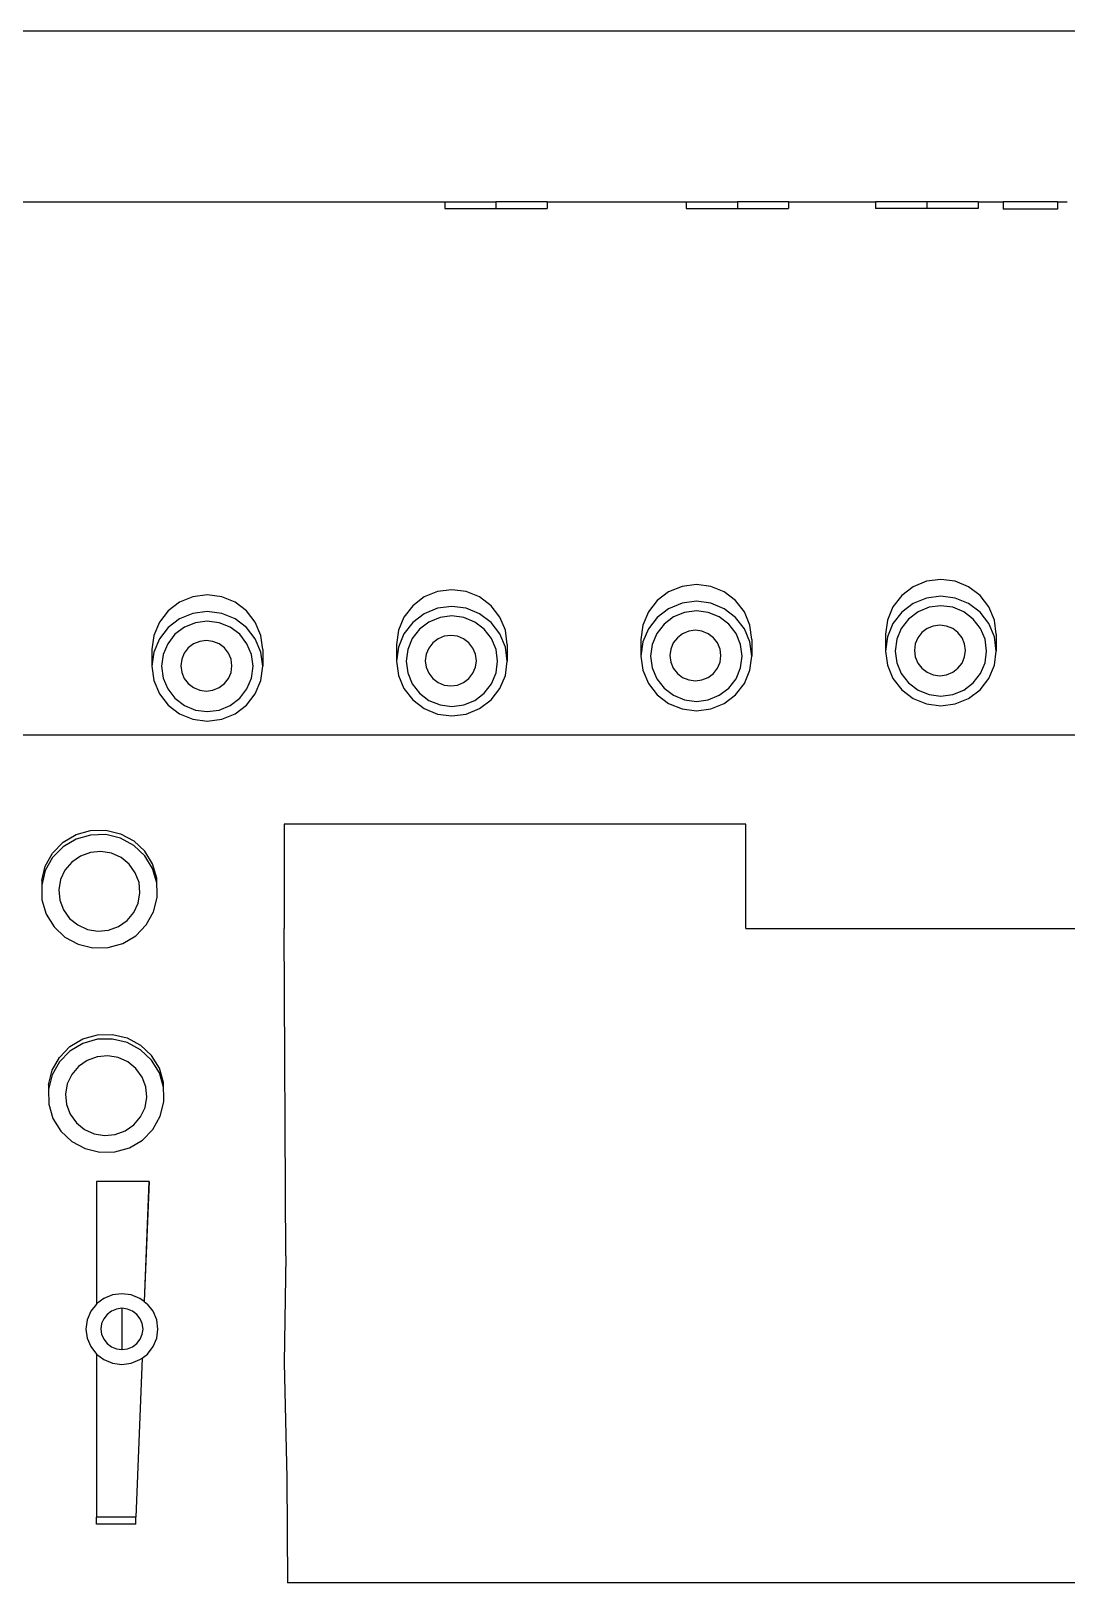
# Model space of a CAD drawing. Extents: x 3485972 to 3601240, y -673889 to -591207.
# Drawn here: x 3510200.8 to 3510342.9, y -597060.5 to -596847.4 of the extents above; entities that cross this region are included whole.
import ezdxf

# ---------------------------------------------------------------- set-up
doc = ezdxf.new("R2010")
doc.units = 0
doc.header["$LTSCALE"] = 6
doc.header["$MEASUREMENT"] = 0
doc.layers.add('medical equipment', color=4, linetype='CONTINUOUS')

msp = doc.modelspace()

# ---------------------------------------------------------------- linework, layer by layer
at = {"layer": 'medical equipment'}
for p, q in [((3510547.9, -596847.43), (3510188.36, -596847.43)), ((3510199.3, -596870.87), (3510257.51, -596870.87)), ((3510257.51, -596870.87), (3510257.51, -596871.8)), ((3510257.51, -596870.87), (3510264.54, -596870.87)), ((3510257.51, -596871.8), (3510264.54, -596871.8)), ((3510264.54, -596870.87), (3510264.54, -596871.8)), ((3510271.58, -596870.87), (3510264.54, -596870.87)), ((3510264.54, -596871.8), (3510271.58, -596871.8)), ((3510271.58, -596870.87), (3510271.58, -596871.8)), ((3510271.58, -596870.87), (3510290.63, -596870.87)), ((3510290.63, -596870.87), (3510290.63, -596871.8)), ((3510290.63, -596870.87), (3510297.67, -596870.87)), ((3510290.63, -596871.8), (3510297.67, -596871.8)), ((3510297.67, -596870.87), (3510297.67, -596871.8)), ((3510304.7, -596870.87), (3510297.67, -596870.87)), ((3510297.67, -596871.8), (3510304.7, -596871.8)), ((3510304.7, -596870.87), (3510304.7, -596871.8)), ((3510304.7, -596870.87), (3510316.64, -596870.87)), ((3510316.64, -596870.87), (3510316.64, -596871.8)), ((3510323.67, -596870.87), (3510316.64, -596870.87)), ((3510323.67, -596871.8), (3510316.64, -596871.8)), ((3510323.67, -596870.87), (3510323.67, -596871.8)), ((3510330.7, -596870.87), (3510323.67, -596870.87)), ((3510330.7, -596871.8), (3510323.67, -596871.8)), ((3510330.7, -596870.87), (3510330.7, -596871.8)), ((3510330.7, -596870.87), (3510334.13, -596870.87)), ((3510334.13, -596870.87), (3510334.13, -596871.87)), ((3510341.61, -596870.87), (3510334.13, -596870.87)), ((3510341.61, -596871.87), (3510334.13, -596871.87)), ((3510341.61, -596870.87), (3510341.61, -596871.87)), ((3510341.61, -596870.87), (3510342.91, -596870.87)), ((3510323.63, -596922.96), (3510321.79, -596923.71)), ((3510325.6, -596922.7), (3510323.63, -596922.96)), ((3510327.56, -596922.96), (3510325.6, -596922.7)), ((3510329.4, -596923.71), (3510327.56, -596922.96)), ((3510222.97, -596925.07), (3510221.14, -596925.82)), ((3510224.94, -596924.81), (3510222.97, -596925.07)), ((3510226.91, -596925.07), (3510224.94, -596924.81)), ((3510228.74, -596925.82), (3510226.91, -596925.07)), ((3510254.69, -596925.11), (3510253.12, -596926.31)), ((3510256.52, -596924.36), (3510254.69, -596925.11)), ((3510258.49, -596924.11), (3510256.52, -596924.36)), ((3510260.46, -596924.36), (3510258.49, -596924.11)), ((3510262.29, -596925.11), (3510260.46, -596924.36)), ((3510263.87, -596926.31), (3510262.29, -596925.11)), ((3510288.24, -596924.41), (3510286.67, -596925.61)), ((3510290.08, -596923.66), (3510288.24, -596924.41)), ((3510292.04, -596923.4), (3510290.08, -596923.66)), ((3510294.01, -596923.66), (3510292.04, -596923.4)), ((3510295.84, -596924.41), (3510294.01, -596923.66)), ((3510297.42, -596925.61), (3510295.84, -596924.41)), ((3510320.22, -596924.91), (3510319.01, -596926.46)), ((3510321.79, -596923.71), (3510320.22, -596924.91)), ((3510323.63, -596925.26), (3510321.79, -596926.01)), ((3510325.6, -596925.01), (3510323.63, -596925.26)), ((3510327.56, -596925.26), (3510325.6, -596925.01)), ((3510329.4, -596926.01), (3510327.56, -596925.26)), ((3510330.97, -596924.91), (3510329.4, -596923.71)), ((3510332.18, -596926.46), (3510330.97, -596924.91)), ((3510219.56, -596927.01), (3510218.36, -596928.57)), ((3510221.14, -596925.82), (3510219.56, -596927.01)), ((3510222.97, -596927.37), (3510221.14, -596928.12)), ((3510224.94, -596927.11), (3510222.97, -596927.37)), ((3510226.91, -596927.37), (3510224.94, -596927.11)), ((3510228.74, -596928.12), (3510226.91, -596927.37)), ((3510230.32, -596927.01), (3510228.74, -596925.82)), ((3510231.52, -596928.57), (3510230.32, -596927.01)), ((3510253.12, -596926.31), (3510251.91, -596927.87)), ((3510254.69, -596927.42), (3510253.12, -596928.61)), ((3510256.52, -596926.67), (3510254.69, -596927.42)), ((3510258.49, -596926.41), (3510256.52, -596926.67)), ((3510260.46, -596926.67), (3510258.49, -596926.41)), ((3510262.29, -596927.42), (3510260.46, -596926.67)), ((3510263.87, -596928.61), (3510262.29, -596927.42)), ((3510265.08, -596927.87), (3510263.87, -596926.31)), ((3510285.46, -596927.16), (3510284.7, -596928.98)), ((3510286.67, -596925.61), (3510285.46, -596927.16)), ((3510288.24, -596926.72), (3510286.67, -596927.91)), ((3510290.08, -596925.96), (3510288.24, -596926.72)), ((3510290.42, -596927.23), (3510288.91, -596927.85)), ((3510292.04, -596925.71), (3510290.08, -596925.96)), ((3510292.04, -596927.02), (3510290.42, -596927.23)), ((3510294.01, -596925.96), (3510292.04, -596925.71)), ((3510293.67, -596927.23), (3510292.04, -596927.02)), ((3510295.18, -596927.85), (3510293.67, -596927.23)), ((3510295.84, -596926.72), (3510294.01, -596925.96)), ((3510297.42, -596927.91), (3510295.84, -596926.72)), ((3510298.63, -596927.16), (3510297.42, -596925.61)), ((3510299.39, -596928.98), (3510298.63, -596927.16)), ((3510319.01, -596926.46), (3510318.25, -596928.28)), ((3510320.22, -596927.21), (3510319.01, -596928.77)), ((3510321.79, -596926.01), (3510320.22, -596927.21)), ((3510322.46, -596927.15), (3510321.16, -596928.14)), ((3510323.97, -596926.53), (3510322.46, -596927.15)), ((3510325.6, -596926.32), (3510323.97, -596926.53)), ((3510327.22, -596926.53), (3510325.6, -596926.32)), ((3510328.73, -596927.15), (3510327.22, -596926.53)), ((3510330.03, -596928.14), (3510328.73, -596927.15)), ((3510330.97, -596927.21), (3510329.4, -596926.01)), ((3510332.18, -596928.77), (3510330.97, -596927.21)), ((3510332.94, -596928.28), (3510332.18, -596926.46)), ((3510218.36, -596928.57), (3510217.6, -596930.38)), ((3510219.56, -596929.32), (3510218.36, -596930.87)), ((3510221.14, -596928.12), (3510219.56, -596929.32)), ((3510221.8, -596929.26), (3510220.5, -596930.24)), ((3510223.32, -596928.64), (3510221.8, -596929.26)), ((3510224.94, -596928.42), (3510223.32, -596928.64)), ((3510226.56, -596928.64), (3510224.94, -596928.42)), ((3510228.08, -596929.26), (3510226.56, -596928.64)), ((3510229.38, -596930.24), (3510228.08, -596929.26)), ((3510230.32, -596929.32), (3510228.74, -596928.12)), ((3510231.52, -596930.87), (3510230.32, -596929.32)), ((3510232.28, -596930.38), (3510231.52, -596928.57)), ((3510251.15, -596929.68), (3510250.89, -596931.63)), ((3510251.91, -596927.87), (3510251.15, -596929.68)), ((3510253.12, -596928.61), (3510251.91, -596930.17)), ((3510254.05, -596929.54), (3510253.06, -596930.83)), ((3510255.35, -596928.55), (3510254.05, -596929.54)), ((3510256.87, -596927.93), (3510255.35, -596928.55)), ((3510258.49, -596927.72), (3510256.87, -596927.93)), ((3510260.12, -596927.93), (3510258.49, -596927.72)), ((3510261.63, -596928.55), (3510260.12, -596927.93)), ((3510262.93, -596929.54), (3510261.63, -596928.55)), ((3510263.93, -596930.83), (3510262.93, -596929.54)), ((3510265.08, -596930.17), (3510263.87, -596928.61)), ((3510265.83, -596929.68), (3510265.08, -596927.87)), ((3510266.09, -596931.63), (3510265.83, -596929.68)), ((3510284.7, -596928.98), (3510284.44, -596930.93)), ((3510285.46, -596929.47), (3510284.7, -596931.28)), ((3510286.67, -596927.91), (3510285.46, -596929.47)), ((3510287.61, -596928.84), (3510286.61, -596930.12)), ((3510288.91, -596927.85), (3510287.61, -596928.84)), ((3510291.91, -596929.69), (3510291, -596929.8)), ((3510292.81, -596929.8), (3510291.91, -596929.69)), ((3510296.48, -596928.84), (3510295.18, -596927.85)), ((3510297.48, -596930.12), (3510296.48, -596928.84)), ((3510298.63, -596929.47), (3510297.42, -596927.91)), ((3510299.39, -596931.28), (3510298.63, -596929.47)), ((3510299.65, -596930.93), (3510299.39, -596928.98)), ((3510318.25, -596928.28), (3510317.99, -596930.22)), ((3510319.01, -596928.77), (3510318.25, -596930.58)), ((3510320.16, -596929.42), (3510319.53, -596930.92)), ((3510321.16, -596928.14), (3510320.16, -596929.42)), ((3510323.71, -596929.45), (3510322.98, -596930)), ((3510324.55, -596929.1), (3510323.71, -596929.45)), ((3510325.46, -596928.98), (3510324.55, -596929.1)), ((3510326.36, -596929.1), (3510325.46, -596928.98)), ((3510327.21, -596929.45), (3510326.36, -596929.1)), ((3510327.94, -596930), (3510327.21, -596929.45)), ((3510331.03, -596929.42), (3510330.03, -596928.14)), ((3510331.66, -596930.92), (3510331.03, -596929.42)), ((3510332.94, -596930.58), (3510332.18, -596928.77)), ((3510333.2, -596930.22), (3510332.94, -596928.28)), ((3510217.6, -596930.38), (3510217.34, -596932.33)), ((3510218.36, -596930.87), (3510217.6, -596932.69)), ((3510219.5, -596931.53), (3510218.88, -596933.03)), ((3510220.5, -596930.24), (3510219.5, -596931.53)), ((3510223.05, -596931.56), (3510222.32, -596932.11)), ((3510223.9, -596931.21), (3510223.05, -596931.56)), ((3510224.8, -596931.09), (3510223.9, -596931.21)), ((3510225.71, -596931.21), (3510224.8, -596931.09)), ((3510226.55, -596931.56), (3510225.71, -596931.21)), ((3510227.28, -596932.11), (3510226.55, -596931.56)), ((3510230.38, -596931.53), (3510229.38, -596930.24)), ((3510231, -596933.03), (3510230.38, -596931.53)), ((3510232.28, -596932.69), (3510231.52, -596930.87)), ((3510232.54, -596932.33), (3510232.28, -596930.38)), ((3510250.89, -596931.63), (3510250.89, -596933.93)), ((3510251.91, -596930.17), (3510251.15, -596931.98)), ((3510253.06, -596930.83), (3510252.43, -596932.32)), ((3510255.88, -596931.4), (3510255.32, -596932.12)), ((3510256.6, -596930.85), (3510255.88, -596931.4)), ((3510257.45, -596930.51), (3510256.6, -596930.85)), ((3510258.35, -596930.39), (3510257.45, -596930.51)), ((3510259.26, -596930.51), (3510258.35, -596930.39)), ((3510260.11, -596930.85), (3510259.26, -596930.51)), ((3510260.83, -596931.4), (3510260.11, -596930.85)), ((3510261.39, -596932.12), (3510260.83, -596931.4)), ((3510264.55, -596932.32), (3510263.93, -596930.83)), ((3510265.83, -596931.98), (3510265.08, -596930.17)), ((3510266.09, -596931.63), (3510266.09, -596933.93)), ((3510284.44, -596930.93), (3510284.44, -596933.23)), ((3510284.7, -596931.28), (3510284.44, -596933.23)), ((3510285.98, -596931.62), (3510285.77, -596933.23)), ((3510286.61, -596930.12), (3510285.98, -596931.62)), ((3510288.87, -596931.42), (3510288.52, -596932.26)), ((3510289.43, -596930.7), (3510288.87, -596931.42)), ((3510290.15, -596930.15), (3510289.43, -596930.7)), ((3510291, -596929.8), (3510290.15, -596930.15)), ((3510293.66, -596930.15), (3510292.81, -596929.8)), ((3510294.38, -596930.7), (3510293.66, -596930.15)), ((3510294.94, -596931.42), (3510294.38, -596930.7)), ((3510295.29, -596932.26), (3510294.94, -596931.42)), ((3510298.11, -596931.62), (3510297.48, -596930.12)), ((3510298.32, -596933.23), (3510298.11, -596931.62)), ((3510299.65, -596933.23), (3510299.39, -596931.28)), ((3510299.65, -596930.93), (3510299.65, -596933.23)), ((3510317.99, -596930.22), (3510317.99, -596932.53)), ((3510318.25, -596930.58), (3510317.99, -596932.53)), ((3510319.53, -596930.92), (3510319.32, -596932.53)), ((3510322.07, -596931.55), (3510321.95, -596932.45)), ((3510322.42, -596930.72), (3510322.07, -596931.55)), ((3510322.98, -596930), (3510322.42, -596930.72)), ((3510328.49, -596930.72), (3510327.94, -596930)), ((3510328.84, -596931.55), (3510328.49, -596930.72)), ((3510328.96, -596932.45), (3510328.84, -596931.55)), ((3510331.87, -596932.53), (3510331.66, -596930.92)), ((3510333.2, -596932.53), (3510332.94, -596930.58)), ((3510333.2, -596930.22), (3510333.2, -596932.53)), ((3510217.34, -596932.33), (3510217.34, -596934.63)), ((3510217.6, -596932.69), (3510217.34, -596934.63)), ((3510218.88, -596933.03), (3510218.66, -596934.63)), ((3510221.42, -596933.66), (3510221.3, -596934.56)), ((3510221.77, -596932.82), (3510221.42, -596933.66)), ((3510222.32, -596932.11), (3510221.77, -596932.82)), ((3510227.84, -596932.82), (3510227.28, -596932.11)), ((3510228.19, -596933.66), (3510227.84, -596932.82)), ((3510228.31, -596934.56), (3510228.19, -596933.66)), ((3510231.22, -596934.63), (3510231, -596933.03)), ((3510232.54, -596934.63), (3510232.28, -596932.69)), ((3510232.54, -596932.33), (3510232.54, -596934.63)), ((3510251.15, -596931.98), (3510250.89, -596933.93)), ((3510250.89, -596933.93), (3510251.15, -596935.88)), ((3510252.43, -596932.32), (3510252.22, -596933.93)), ((3510252.22, -596933.93), (3510252.43, -596935.54)), ((3510254.97, -596932.96), (3510254.85, -596933.86)), ((3510254.85, -596933.86), (3510254.97, -596934.75)), ((3510255.32, -596932.12), (3510254.97, -596932.96)), ((3510261.74, -596932.96), (3510261.39, -596932.12)), ((3510261.86, -596933.86), (3510261.74, -596932.96)), ((3510261.74, -596934.75), (3510261.86, -596933.86)), ((3510264.77, -596933.93), (3510264.55, -596932.32)), ((3510264.55, -596935.54), (3510264.77, -596933.93)), ((3510266.09, -596933.93), (3510265.83, -596931.98)), ((3510265.83, -596935.88), (3510266.09, -596933.93)), ((3510284.44, -596933.23), (3510284.7, -596935.18)), ((3510285.77, -596933.23), (3510285.98, -596934.84)), ((3510288.52, -596932.26), (3510288.4, -596933.15)), ((3510288.4, -596933.15), (3510288.52, -596934.05)), ((3510295.41, -596933.15), (3510295.29, -596932.26)), ((3510295.29, -596934.05), (3510295.41, -596933.15)), ((3510298.11, -596934.84), (3510298.32, -596933.23)), ((3510299.39, -596935.18), (3510299.65, -596933.23)), ((3510317.99, -596932.53), (3510318.25, -596934.47)), ((3510319.32, -596932.53), (3510319.53, -596934.13)), ((3510321.95, -596932.45), (3510322.07, -596933.35)), ((3510322.07, -596933.35), (3510322.42, -596934.18)), ((3510328.49, -596934.18), (3510328.84, -596933.35)), ((3510328.84, -596933.35), (3510328.96, -596932.45)), ((3510331.66, -596934.13), (3510331.87, -596932.53)), ((3510332.94, -596934.47), (3510333.2, -596932.53)), ((3510217.34, -596934.63), (3510217.6, -596936.58)), ((3510218.66, -596934.63), (3510218.88, -596936.24)), ((3510221.3, -596934.56), (3510221.42, -596935.46)), ((3510221.42, -596935.46), (3510221.77, -596936.29)), ((3510227.84, -596936.29), (3510228.19, -596935.46)), ((3510228.19, -596935.46), (3510228.31, -596934.56)), ((3510231, -596936.24), (3510231.22, -596934.63)), ((3510232.28, -596936.58), (3510232.54, -596934.63)), ((3510251.15, -596935.88), (3510251.91, -596937.69)), ((3510252.43, -596935.54), (3510253.06, -596937.04)), ((3510254.97, -596934.75), (3510255.32, -596935.59)), ((3510255.32, -596935.59), (3510255.88, -596936.31)), ((3510260.83, -596936.31), (3510261.39, -596935.59)), ((3510261.39, -596935.59), (3510261.74, -596934.75)), ((3510263.93, -596937.04), (3510264.55, -596935.54)), ((3510265.08, -596937.69), (3510265.83, -596935.88)), ((3510284.7, -596935.18), (3510285.46, -596936.99)), ((3510285.98, -596934.84), (3510286.61, -596936.33)), ((3510288.52, -596934.05), (3510288.87, -596934.89)), ((3510288.87, -596934.89), (3510289.43, -596935.61)), ((3510289.43, -596935.61), (3510290.15, -596936.16)), ((3510290.15, -596936.16), (3510291, -596936.5)), ((3510292.81, -596936.5), (3510293.66, -596936.16)), ((3510293.66, -596936.16), (3510294.38, -596935.61)), ((3510294.38, -596935.61), (3510294.94, -596934.89)), ((3510294.94, -596934.89), (3510295.29, -596934.05)), ((3510297.48, -596936.33), (3510298.11, -596934.84)), ((3510298.63, -596936.99), (3510299.39, -596935.18)), ((3510318.25, -596934.47), (3510319.01, -596936.29)), ((3510319.53, -596934.13), (3510320.16, -596935.63)), ((3510320.16, -596935.63), (3510321.16, -596936.92)), ((3510322.42, -596934.18), (3510322.98, -596934.9)), ((3510322.98, -596934.9), (3510323.71, -596935.45)), ((3510323.71, -596935.45), (3510324.55, -596935.8)), ((3510324.55, -596935.8), (3510325.46, -596935.92)), ((3510325.46, -596935.92), (3510326.36, -596935.8)), ((3510326.36, -596935.8), (3510327.21, -596935.45)), ((3510327.21, -596935.45), (3510327.94, -596934.9)), ((3510327.94, -596934.9), (3510328.49, -596934.18)), ((3510330.03, -596936.92), (3510331.03, -596935.63)), ((3510331.03, -596935.63), (3510331.66, -596934.13)), ((3510332.18, -596936.29), (3510332.94, -596934.47)), ((3510217.6, -596936.58), (3510218.36, -596938.39)), ((3510218.88, -596936.24), (3510219.5, -596937.74)), ((3510219.5, -596937.74), (3510220.5, -596939.02)), ((3510221.77, -596936.29), (3510222.32, -596937.01)), ((3510222.32, -596937.01), (3510223.05, -596937.56)), ((3510223.05, -596937.56), (3510223.9, -596937.91)), ((3510223.9, -596937.91), (3510224.8, -596938.02)), ((3510224.8, -596938.02), (3510225.71, -596937.91)), ((3510225.71, -596937.91), (3510226.55, -596937.56)), ((3510226.55, -596937.56), (3510227.28, -596937.01)), ((3510227.28, -596937.01), (3510227.84, -596936.29)), ((3510229.38, -596939.02), (3510230.38, -596937.74)), ((3510230.38, -596937.74), (3510231, -596936.24)), ((3510231.52, -596938.39), (3510232.28, -596936.58)), ((3510251.91, -596937.69), (3510253.12, -596939.25)), ((3510253.06, -596937.04), (3510254.05, -596938.32)), ((3510255.88, -596936.31), (3510256.6, -596936.86)), ((3510256.6, -596936.86), (3510257.45, -596937.2)), ((3510257.45, -596937.2), (3510258.35, -596937.32)), ((3510258.35, -596937.32), (3510259.26, -596937.2)), ((3510259.26, -596937.2), (3510260.11, -596936.86)), ((3510260.11, -596936.86), (3510260.83, -596936.31)), ((3510262.93, -596938.32), (3510263.93, -596937.04)), ((3510263.87, -596939.25), (3510265.08, -596937.69)), ((3510285.46, -596936.99), (3510286.67, -596938.55)), ((3510286.61, -596936.33), (3510287.61, -596937.62)), ((3510287.61, -596937.62), (3510288.91, -596938.61)), ((3510291, -596936.5), (3510291.91, -596936.62)), ((3510291.91, -596936.62), (3510292.81, -596936.5)), ((3510295.18, -596938.61), (3510296.48, -596937.62)), ((3510296.48, -596937.62), (3510297.48, -596936.33)), ((3510297.42, -596938.55), (3510298.63, -596936.99)), ((3510319.01, -596936.29), (3510320.22, -596937.84)), ((3510320.22, -596937.84), (3510321.79, -596939.04)), ((3510321.16, -596936.92), (3510322.46, -596937.9)), ((3510322.46, -596937.9), (3510323.97, -596938.52)), ((3510327.22, -596938.52), (3510328.73, -596937.9)), ((3510328.73, -596937.9), (3510330.03, -596936.92)), ((3510329.4, -596939.04), (3510330.97, -596937.84)), ((3510330.97, -596937.84), (3510332.18, -596936.29)), ((3510218.36, -596938.39), (3510219.56, -596939.95)), ((3510219.56, -596939.95), (3510221.14, -596941.15)), ((3510220.5, -596939.02), (3510221.8, -596940.01)), ((3510221.8, -596940.01), (3510223.32, -596940.63)), ((3510226.56, -596940.63), (3510228.08, -596940.01)), ((3510228.08, -596940.01), (3510229.38, -596939.02)), ((3510228.74, -596941.15), (3510230.32, -596939.95)), ((3510230.32, -596939.95), (3510231.52, -596938.39)), ((3510253.12, -596939.25), (3510254.69, -596940.44)), ((3510254.05, -596938.32), (3510255.35, -596939.31)), ((3510255.35, -596939.31), (3510256.87, -596939.93)), ((3510256.87, -596939.93), (3510258.49, -596940.14)), ((3510258.49, -596940.14), (3510260.12, -596939.93)), ((3510260.12, -596939.93), (3510261.63, -596939.31)), ((3510261.63, -596939.31), (3510262.93, -596938.32)), ((3510262.29, -596940.44), (3510263.87, -596939.25)), ((3510286.67, -596938.55), (3510288.24, -596939.74)), ((3510288.24, -596939.74), (3510290.08, -596940.49)), ((3510288.91, -596938.61), (3510290.42, -596939.23)), ((3510290.42, -596939.23), (3510292.04, -596939.44)), ((3510292.04, -596939.44), (3510293.67, -596939.23)), ((3510293.67, -596939.23), (3510295.18, -596938.61)), ((3510294.01, -596940.49), (3510295.84, -596939.74)), ((3510295.84, -596939.74), (3510297.42, -596938.55)), ((3510321.79, -596939.04), (3510323.63, -596939.79)), ((3510323.63, -596939.79), (3510325.6, -596940.05)), ((3510323.97, -596938.52), (3510325.6, -596938.74)), ((3510325.6, -596938.74), (3510327.22, -596938.52)), ((3510325.6, -596940.05), (3510327.56, -596939.79)), ((3510327.56, -596939.79), (3510329.4, -596939.04)), ((3510221.14, -596941.15), (3510222.97, -596941.9)), ((3510222.97, -596941.9), (3510224.94, -596942.15)), ((3510223.32, -596940.63), (3510224.94, -596940.84)), ((3510224.94, -596940.84), (3510226.56, -596940.63)), ((3510224.94, -596942.15), (3510226.91, -596941.9)), ((3510226.91, -596941.9), (3510228.74, -596941.15)), ((3510254.69, -596940.44), (3510256.52, -596941.19)), ((3510256.52, -596941.19), (3510258.49, -596941.45)), ((3510258.49, -596941.45), (3510260.46, -596941.19)), ((3510260.46, -596941.19), (3510262.29, -596940.44)), ((3510290.08, -596940.49), (3510292.04, -596940.75)), ((3510292.04, -596940.75), (3510294.01, -596940.49)), ((3510163.88, -596944.05), (3510559.95, -596944.05)), ((3510206.93, -596957.73), (3510208.93, -596957.16)), ((3510208.93, -596957.16), (3510211.01, -596957.12)), ((3510211.01, -596957.12), (3510213.03, -596957.61)), ((3510235.5, -596956.31), (3510235.5, -596970.62)), ((3510298.84, -596956.31), (3510235.5, -596956.31)), ((3510298.84, -596970.62), (3510298.84, -596956.31)), ((3510203.71, -596960.26), (3510205.15, -596958.79)), ((3510205.15, -596959.41), (3510203.71, -596960.88)), ((3510205.15, -596958.79), (3510206.93, -596957.73)), ((3510206.93, -596958.36), (3510205.15, -596959.41)), ((3510208.93, -596957.79), (3510206.93, -596958.36)), ((3510211.01, -596957.74), (3510208.93, -596957.79)), ((3510213.03, -596958.23), (3510211.01, -596957.74)), ((3510213.03, -596957.61), (3510214.85, -596958.59)), ((3510214.85, -596959.22), (3510213.03, -596958.23)), ((3510214.85, -596958.59), (3510216.35, -596960)), ((3510216.35, -596960.63), (3510214.85, -596959.22)), ((3510202.71, -596962.05), (3510203.71, -596960.26)), ((3510203.71, -596960.88), (3510202.71, -596962.67)), ((3510206.34, -596961.5), (3510205.41, -596962.6)), ((3510207.53, -596960.67), (3510206.34, -596961.5)), ((3510208.89, -596960.18), (3510207.53, -596960.67)), ((3510210.34, -596960.05), (3510208.89, -596960.18)), ((3510211.78, -596960.29), (3510210.34, -596960.05)), ((3510213.1, -596960.88), (3510211.78, -596960.29)), ((3510214.22, -596961.79), (3510213.1, -596960.88)), ((3510217.43, -596961.75), (3510216.35, -596960)), ((3510217.43, -596962.37), (3510216.35, -596960.63)), ((3510202.21, -596964.03), (3510202.71, -596962.05)), ((3510202.71, -596962.67), (3510202.21, -596964.65)), ((3510205.41, -596962.6), (3510204.8, -596963.9)), ((3510215.06, -596962.96), (3510214.22, -596961.79)), ((3510215.57, -596964.3), (3510215.06, -596962.96)), ((3510218.01, -596963.71), (3510217.43, -596961.75)), ((3510218.01, -596964.33), (3510217.43, -596962.37)), ((3510218.01, -596964.33), (3510218.01, -596963.71)), ((3510202.21, -596964.03), (3510202.21, -596964.65)), ((3510202.21, -596964.65), (3510202.25, -596966.69)), ((3510204.8, -596963.9), (3510204.56, -596965.3)), ((3510204.56, -596965.3), (3510204.69, -596966.72)), ((3510215.46, -596967.13), (3510215.7, -596965.72)), ((3510215.7, -596965.72), (3510215.57, -596964.3)), ((3510218.05, -596965.75), (3510218.01, -596964.33)), ((3510218.04, -596965.8), (3510218.05, -596965.75)), ((3510218.05, -596966.37), (3510218.04, -596965.8)), ((3510202.25, -596966.69), (3510202.83, -596968.65)), ((3510204.69, -596966.72), (3510205.2, -596968.06)), ((3510205.2, -596968.06), (3510206.04, -596969.23)), ((3510214.85, -596968.43), (3510215.46, -596967.13)), ((3510217.55, -596968.35), (3510218.05, -596966.37)), ((3510202.83, -596968.65), (3510203.91, -596970.4)), ((3510206.04, -596969.23), (3510207.16, -596970.14)), ((3510207.16, -596970.14), (3510208.48, -596970.74)), ((3510212.73, -596970.35), (3510213.92, -596969.53)), ((3510213.92, -596969.53), (3510214.85, -596968.43)), ((3510215.11, -596971.61), (3510216.55, -596970.14)), ((3510216.55, -596970.14), (3510217.55, -596968.35)), ((3510203.91, -596970.4), (3510205.41, -596971.81)), ((3510205.41, -596971.81), (3510207.23, -596972.79)), ((3510208.48, -596970.74), (3510209.92, -596970.98)), ((3510209.92, -596970.98), (3510211.37, -596970.85)), ((3510211.37, -596970.85), (3510212.73, -596970.35)), ((3510213.33, -596972.67), (3510215.11, -596971.61)), ((3510235.72, -597015.54), (3510235.5, -596970.62)), ((3510298.84, -596970.62), (3510462.83, -596970.62)), ((3510207.23, -596972.79), (3510209.25, -596973.28)), ((3510209.25, -596973.28), (3510211.33, -596973.24)), ((3510211.33, -596973.24), (3510213.33, -596972.67)), ((3510209.86, -596985.21), (3510211.94, -596985.17)), ((3510211.94, -596985.17), (3510213.96, -596985.65)), ((3510204.64, -596988.31), (3510206.08, -596986.83)), ((3510206.08, -596986.83), (3510207.86, -596985.78)), ((3510207.86, -596986.4), (3510206.08, -596987.46)), ((3510207.86, -596985.78), (3510209.86, -596985.21)), ((3510209.86, -596985.83), (3510207.86, -596986.4)), ((3510211.94, -596985.79), (3510209.86, -596985.83)), ((3510213.96, -596986.28), (3510211.94, -596985.79)), ((3510213.96, -596985.65), (3510215.78, -596986.64)), ((3510215.78, -596987.26), (3510213.96, -596986.28)), ((3510215.78, -596986.64), (3510217.28, -596988.05)), ((3510217.28, -596988.68), (3510215.78, -596987.26)), ((3510203.64, -596990.09), (3510204.64, -596988.31)), ((3510204.64, -596988.93), (3510203.64, -596990.72)), ((3510206.08, -596987.46), (3510204.64, -596988.93)), ((3510208.46, -596988.72), (3510207.27, -596989.55)), ((3510209.83, -596988.23), (3510208.46, -596988.72)), ((3510211.28, -596988.09), (3510209.83, -596988.23)), ((3510212.71, -596988.33), (3510211.28, -596988.09)), ((3510214.03, -596988.93), (3510212.71, -596988.33)), ((3510215.15, -596989.84), (3510214.03, -596988.93)), ((3510218.36, -596989.8), (3510217.28, -596988.05)), ((3510218.36, -596990.42), (3510217.28, -596988.68)), ((3510203.14, -596992.07), (3510203.64, -596990.09)), ((3510203.64, -596990.72), (3510203.14, -596992.7)), ((3510206.34, -596990.65), (3510205.73, -596991.94)), ((3510207.27, -596989.55), (3510206.34, -596990.65)), ((3510216, -596991.01), (3510215.15, -596989.84)), ((3510216.5, -596992.35), (3510216, -596991.01)), ((3510218.94, -596991.76), (3510218.36, -596989.8)), ((3510218.94, -596992.38), (3510218.36, -596990.42)), ((3510203.14, -596992.07), (3510203.14, -596992.7)), ((3510203.14, -596992.7), (3510203.18, -596994.74)), ((3510205.73, -596991.94), (3510205.49, -596993.35)), ((3510205.49, -596993.35), (3510205.62, -596994.77)), ((3510216.64, -596993.77), (3510216.5, -596992.35)), ((3510218.94, -596992.38), (3510218.94, -596991.76)), ((3510218.98, -596993.79), (3510218.94, -596992.38)), ((3510203.18, -596994.74), (3510203.76, -596996.7)), ((3510205.62, -596994.77), (3510206.13, -596996.11)), ((3510215.78, -596996.47), (3510216.39, -596995.18)), ((3510216.39, -596995.18), (3510216.64, -596993.77)), ((3510218.49, -596996.4), (3510218.98, -596994.42)), ((3510218.97, -596993.84), (3510218.98, -596993.79)), ((3510218.98, -596994.42), (3510218.97, -596993.84)), ((3510203.76, -596996.7), (3510204.84, -596998.44)), ((3510206.13, -596996.11), (3510206.97, -596997.28)), ((3510206.97, -596997.28), (3510208.09, -596998.19)), ((3510213.66, -596998.4), (3510214.85, -596997.57)), ((3510214.85, -596997.57), (3510215.78, -596996.47)), ((3510217.48, -596998.19), (3510218.49, -596996.4)), ((3510204.84, -596998.44), (3510206.34, -596999.86)), ((3510206.34, -596999.86), (3510208.16, -597000.84)), ((3510208.09, -596998.19), (3510209.41, -596998.79)), ((3510209.41, -596998.79), (3510210.85, -596999.03)), ((3510210.85, -596999.03), (3510212.3, -596998.89)), ((3510212.3, -596998.89), (3510213.66, -596998.4)), ((3510214.26, -597000.72), (3510216.04, -596999.66)), ((3510216.04, -596999.66), (3510217.48, -596998.19)), ((3510208.16, -597000.84), (3510210.19, -597001.33)), ((3510210.19, -597001.33), (3510212.27, -597001.28)), ((3510212.27, -597001.28), (3510214.26, -597000.72)), ((3510209.75, -597005.35), (3510209.75, -597022.15)), ((3510216.92, -597005.35), (3510209.75, -597005.35)), ((3510216.92, -597005.35), (3510216.28, -597021.83)), ((3510216.95, -597005.35), (3510216.28, -597021.83)), ((3510216.95, -597005.35), (3510216.92, -597005.35)), ((3510235.72, -597015.54), (3510235.5, -597030.23)), ((3510211.95, -597020.91), (3510210.75, -597021.4)), ((3510213.23, -597020.75), (3510211.95, -597020.91)), ((3510214.51, -597020.91), (3510213.23, -597020.75)), ((3510215.7, -597021.4), (3510214.51, -597020.91)), ((3510208.94, -597023.17), (3510208.45, -597024.34)), ((3510209.73, -597022.17), (3510208.94, -597023.17)), ((3510209.75, -597022.15), (3510209.73, -597022.17)), ((3510210.75, -597021.4), (3510209.75, -597022.15)), ((3510211.78, -597023.14), (3510211.18, -597023.59)), ((3510212.48, -597022.86), (3510211.78, -597023.14)), ((3510213.23, -597022.76), (3510212.48, -597022.86)), ((3510213.98, -597022.86), (3510213.23, -597022.76)), ((3510213.23, -597022.76), (3510213.23, -597028.43)), ((3510214.67, -597023.14), (3510213.98, -597022.86)), ((3510215.27, -597023.59), (3510214.67, -597023.14)), ((3510216.28, -597021.83), (3510215.7, -597021.4)), ((3510216.28, -597021.83), (3510216.72, -597022.17)), ((3510217.51, -597023.17), (3510216.72, -597022.17)), ((3510218.01, -597024.34), (3510217.51, -597023.17)), ((3510208.45, -597024.34), (3510208.28, -597025.6)), ((3510208.28, -597025.6), (3510208.45, -597026.85)), ((3510210.44, -597024.86), (3510210.34, -597025.6)), ((3510210.34, -597025.6), (3510210.44, -597026.33)), ((3510210.72, -597024.18), (3510210.44, -597024.86)), ((3510211.18, -597023.59), (3510210.72, -597024.18)), ((3510215.73, -597024.18), (3510215.27, -597023.59)), ((3510216.02, -597024.86), (3510215.73, -597024.18)), ((3510216.12, -597025.6), (3510216.02, -597024.86)), ((3510216.02, -597026.33), (3510216.12, -597025.6)), ((3510218.17, -597025.6), (3510218.01, -597024.34)), ((3510218.01, -597026.85), (3510218.17, -597025.6)), ((3510208.45, -597026.85), (3510208.94, -597028.02)), ((3510210.44, -597026.33), (3510210.72, -597027.01)), ((3510210.72, -597027.01), (3510211.18, -597027.6)), ((3510211.18, -597027.6), (3510211.78, -597028.05)), ((3510214.67, -597028.05), (3510215.27, -597027.6)), ((3510215.27, -597027.6), (3510215.73, -597027.01)), ((3510215.73, -597027.01), (3510216.02, -597026.33)), ((3510217.51, -597028.02), (3510218.01, -597026.85)), ((3510208.94, -597028.02), (3510209.73, -597029.03)), ((3510209.73, -597029.03), (3510209.75, -597029.04)), ((3510209.75, -597029.04), (3510210.75, -597029.8)), ((3510209.75, -597029.04), (3510209.75, -597051.45)), ((3510210.75, -597029.8), (3510211.95, -597030.28)), ((3510211.78, -597028.05), (3510212.48, -597028.34)), ((3510212.48, -597028.34), (3510213.23, -597028.43)), ((3510213.23, -597028.43), (3510213.98, -597028.34)), ((3510213.98, -597028.34), (3510214.67, -597028.05)), ((3510214.51, -597030.28), (3510215.7, -597029.8)), ((3510215.98, -597029.59), (3510215.13, -597051.45)), ((3510215.7, -597029.8), (3510215.98, -597029.59)), ((3510215.98, -597029.59), (3510216.72, -597029.03)), ((3510216.72, -597029.03), (3510217.51, -597028.02)), ((3510211.95, -597030.28), (3510213.23, -597030.45)), ((3510213.23, -597030.45), (3510214.51, -597030.28)), ((3510235.5, -597030.23), (3510235.87, -597046.03)), ((3510235.87, -597046.03), (3510235.94, -597060.46)), ((3510215.13, -597051.45), (3510209.75, -597051.45)), ((3510209.75, -597052.39), (3510209.75, -597051.45)), ((3510215.13, -597052.39), (3510209.75, -597052.39)), ((3510215.13, -597052.39), (3510215.13, -597051.45)), ((3510463.28, -597060.46), (3510235.94, -597060.46))]:
    msp.add_line(p, q, dxfattribs=at)

doc.saveas('drawing.dxf')
